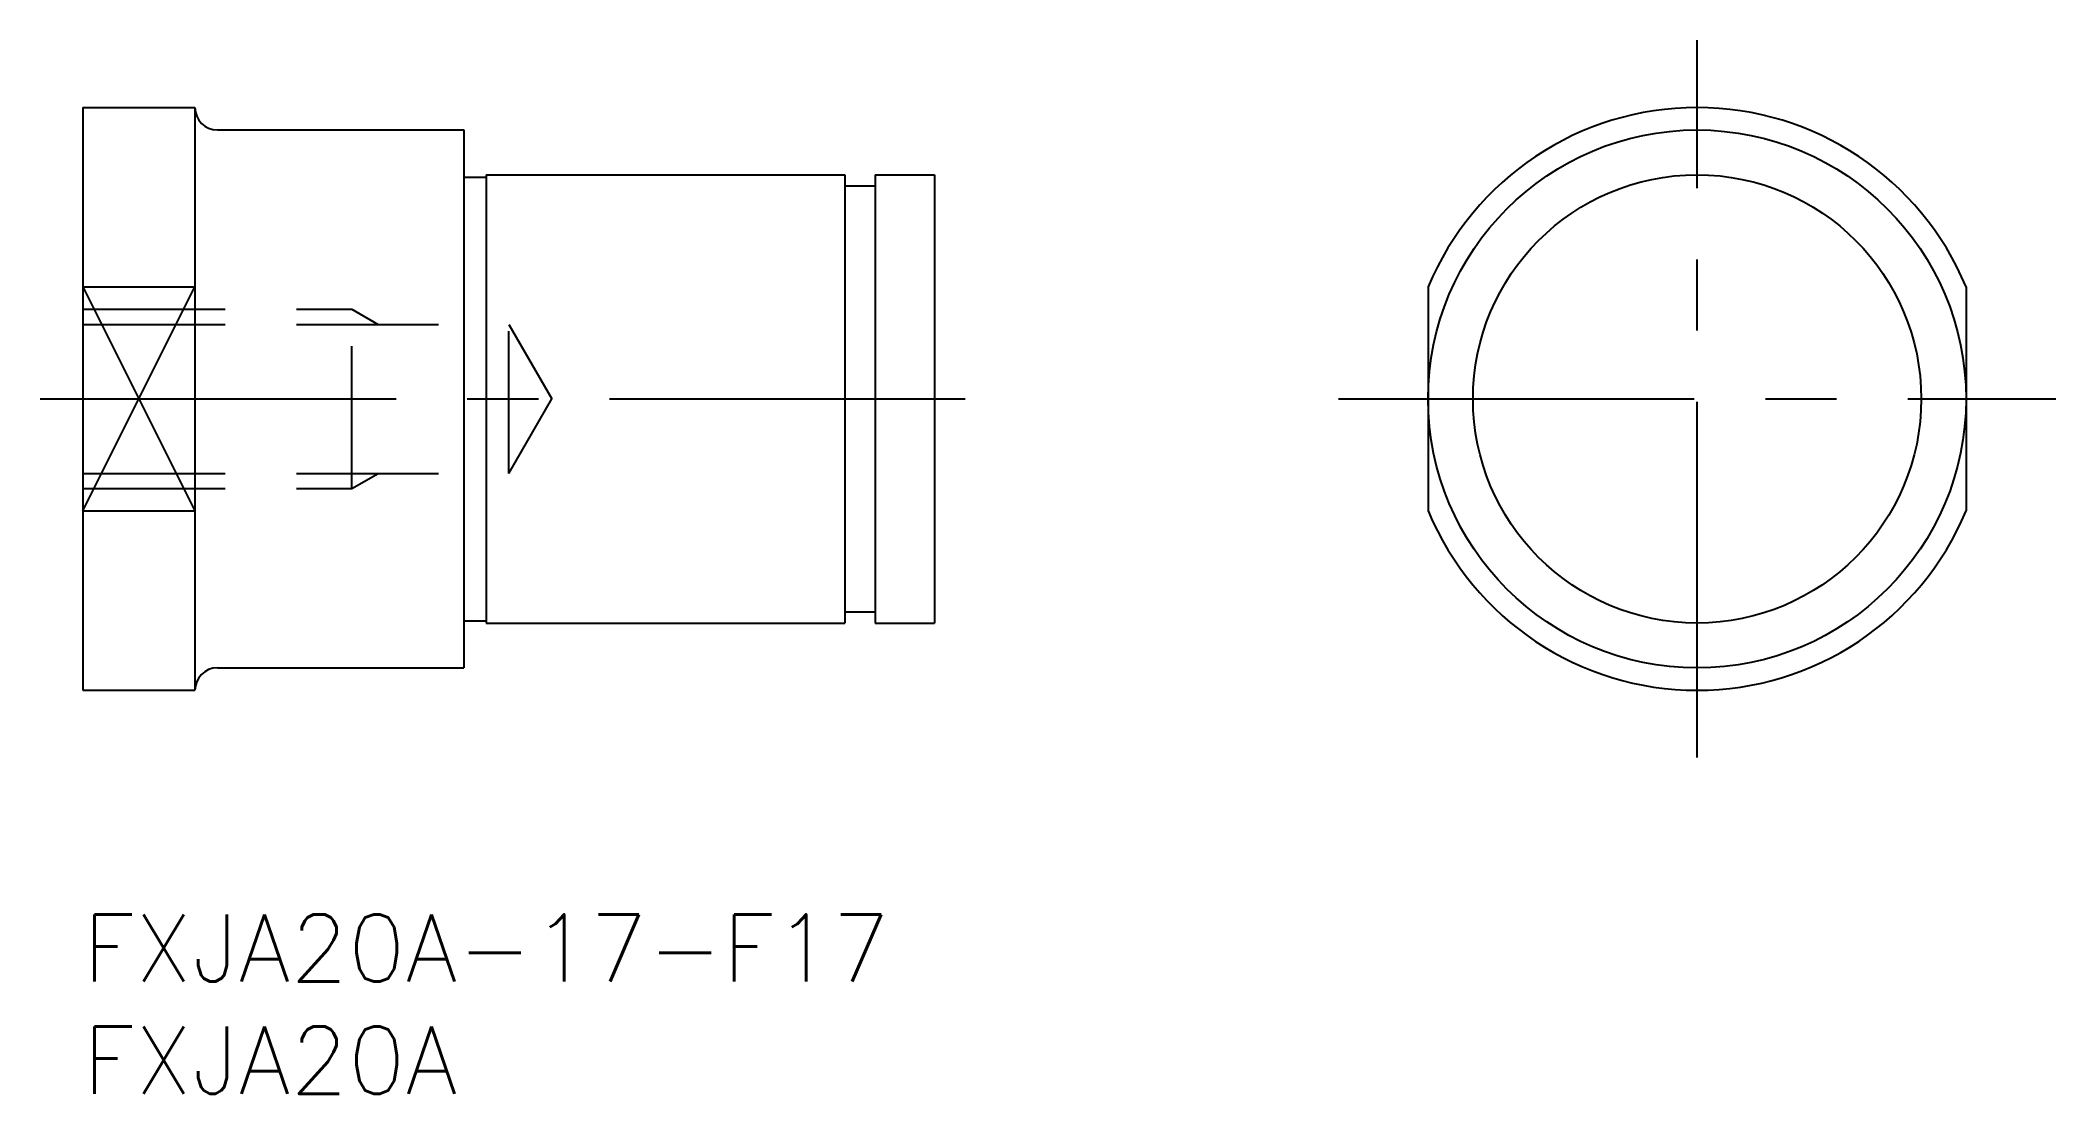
# Model space of a CAD drawing. Extents: x -1.9 to 88, y -8 to 39.
import ezdxf

# ---------------------------------------------------------------- set-up
doc = ezdxf.new("R2010")
doc.units = 0
doc.header["$LTSCALE"] = 0.5
doc.linetypes.add('CENTER', pattern=[50.8, 31.75, -6.35, 6.35, -6.35])
doc.linetypes.add('DASHED', pattern=[19.05, 12.7, -6.35])
for name, color, linetype in [('MSM_CENTER', 1, 'CENTER'), ('MSM_CONTINUOUS', 7, 'CONTINUOUS'), ('MSM_DASHED', 4, 'DASHED'), ('MSM_NARROW', 5, 'CONTINUOUS'), ('MSM_PART_NUMBER', 7, 'CONTINUOUS')]:
    doc.layers.add(name, color=color, linetype=linetype)
doc.styles.get("Standard").update_dxf_attribs({"font": 'txt.shx', "height": 3, "bigfont": 'bigfont.shx'})

# ---------------------------------------------------------------- blocks, each defined once
blk = doc.blocks.new('*U4')
at = {"layer": 'MSM_PART_NUMBER'}
blk.add_text('FXJA20A-17-F17', height=3, dxfattribs=at).set_placement((0, -3))
blk = doc.blocks.new('*U5')
at = {"layer": 'MSM_PART_NUMBER'}
blk.add_text('FXJA20A', height=3, dxfattribs=at).set_placement((0, -8))

msp = doc.modelspace()

# ---------------------------------------------------------------- linework, layer by layer
at = {"layer": 'MSM_CENTER'}
for p, q in [((72.03, 7), (72.03, 39)), ((-1.9, 23), (39.9, 23)), ((56.03, 23), (88.03, 23))]:
    msp.add_line(p, q, dxfattribs=at)
at = {"layer": 'MSM_CONTINUOUS'}
for p, q in [((0, 36), (0, 10)), ((0, 36), (5, 36)), ((5, 36), (5, 10)), ((6, 35), (17, 35)), ((17, 35), (17, 11)), ((17, 32.9), (18, 32.9)), ((18, 33), (34, 33)), ((18, 33), (18, 13)), ((34, 33), (34, 13)), ((34, 32.5), (35.35, 32.5)), ((35.35, 33), (38, 33)), ((35.35, 33), (35.35, 13)), ((38, 33), (38, 13)), ((0, 28), (5, 28)), ((60.03, 28), (60.03, 18)), ((84.03, 28), (84.03, 18)), ((0, 18), (5, 18)), ((34, 13.5), (35.35, 13.5)), ((17, 13.1), (18, 13.1)), ((18, 13), (34, 13)), ((35.35, 13), (38, 13)), ((6, 11), (17, 11)), ((0, 10), (5, 10))]:
    msp.add_line(p, q, dxfattribs=at)
for radius in [12, 10]:
    msp.add_circle((72.03, 23), radius, dxfattribs=at)
for centre, radius, start, end in [((6, 36), 1, 180, 270), ((72.03, 23), 13, 22.61986, 157.38014), ((72.03, 23), 13, 202.61986, 337.38014), ((6, 10), 1, 90, 180)]:
    msp.add_arc(centre, radius, start, end, dxfattribs=at)
at = {"layer": 'MSM_DASHED'}
for p, q in [((0, 27), (12, 27)), ((12, 19), (12, 27)), ((12, 27), (13.172, 26.323)), ((0, 26.323), (19, 26.323)), ((19, 26.323), (20.919, 23)), ((19, 19.676), (19, 26.323)), ((19, 19.676), (20.919, 23)), ((0, 19.676), (19, 19.676)), ((0, 19), (12, 19)), ((12, 19), (13.172, 19.676))]:
    msp.add_line(p, q, dxfattribs=at)
at = {"layer": 'MSM_NARROW'}
for p, q in [((0, 18), (5, 28)), ((0, 28), (5, 18))]:
    msp.add_line(p, q, dxfattribs=at)

# ---------------------------------------------------------------- block references
at = {"layer": 'MSM_CONTINUOUS'}
for name in ['*U4', '*U5']:
    msp.add_blockref(name, (0, 0), dxfattribs=at)

doc.saveas('drawing.dxf')
